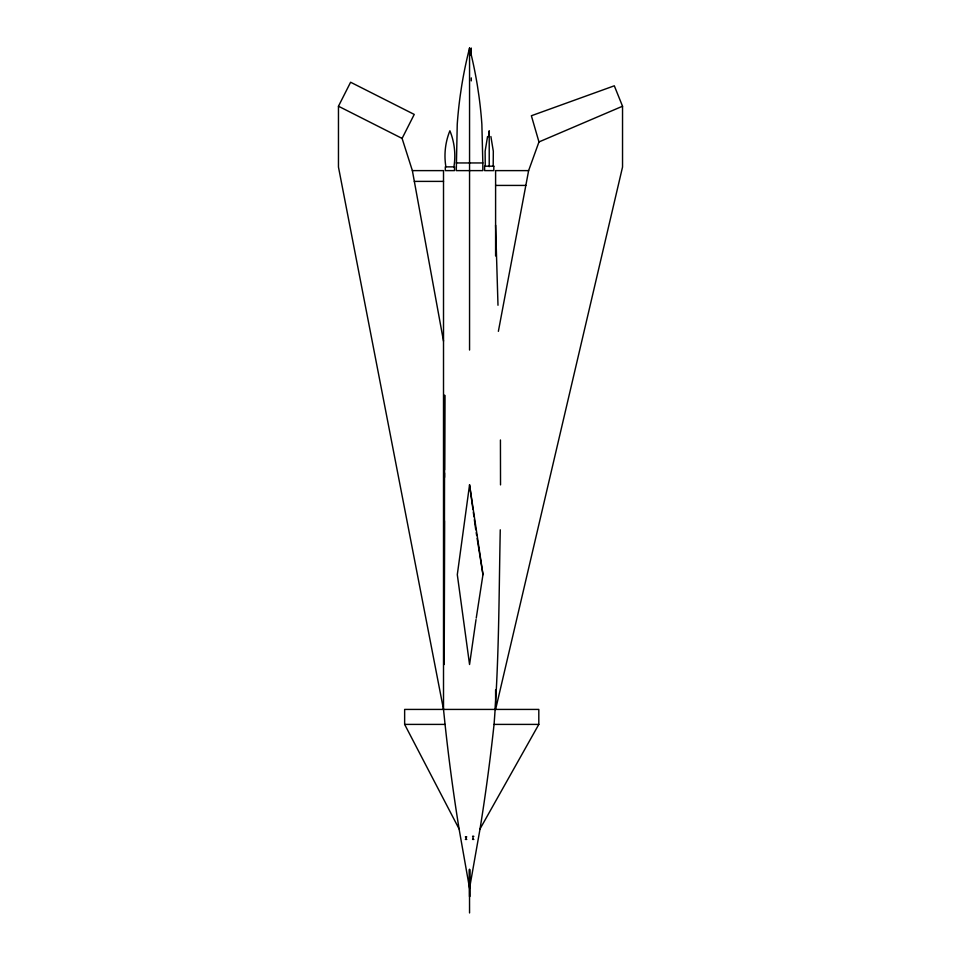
<?xml version="1.0" encoding="UTF-8"?>
<svg xmlns="http://www.w3.org/2000/svg" width="961" height="961" viewBox="0 0 961 961"><rect width="100%" height="100%" fill="white"/><g stroke="black" fill="none" stroke-linecap="round" stroke-linejoin="round"><path stroke-width="1.44" d="M444.462 520.826L444.246 664.519L444.655 395.103L444.547 469.941M444.535 477.425L444.535 472.932M482.83 162.95L481.869 124.305A429.099 429.099 0 0 0 478.866 95.463L477.437 85.901A429.099 429.099 0 0 0 469.557 48.05A429.099 429.099 0 0 0 461.676 85.901L460.247 95.463A429.099 429.099 0 0 0 457.244 124.305L456.283 170.614L482.83 170.614L482.83 162.95L456.283 162.95M500.261 529.811C498.915 594.679 499.095 659.714 494.05 724.402A1999.925 1999.925 0 0 1 480.032 828.923L469.557 888.264L459.082 828.923A1999.925 1999.925 0 0 1 445.063 724.402L443.514 709.422L338.464 167.046L338.464 106.227L350.609 82.238L414.239 114.419L402.094 138.42L412.365 170.614L443.514 341.107M493.197 166.181L493.317 151.249L490.891 136.522M483.011 574.654L469.557 484.788L457.304 574.666L469.557 664.495L476.019 619.581M453.904 166.866C455.934 154.769 454.529 142.132 449.892 130.78C445.267 142.132 443.862 154.769 445.892 166.866M476.236 618.127L482.963 574.654L477.136 538.436M498.375 331.341L528.622 170.614L538.965 141.94L531.373 115.752L614.307 85.805L622.536 106.227L622.536 167.046L495.6 709.422L495.6 689.926M487.551 136.522L485.125 151.249L485.245 166.181M480.032 828.923L538.809 724.402L538.809 709.422L404.641 709.422L404.641 724.402L459.082 828.923M538.965 141.94L622.536 106.227M412.365 170.614L443.514 170.614L443.514 709.422M528.622 170.614L495.6 170.614L495.6 255.95M414.335 181.389L443.514 181.389M495.6 185.425L525.835 185.425M404.641 724.402L445.063 724.402M494.05 724.402L538.809 724.402M472.56 836.346L473.857 836.346M465.34 836.899L466.77 836.899M465.34 839.409L466.77 839.409M472.56 839.409L473.857 839.409M338.464 106.227L402.094 138.42M476.2 532.634L476.668 535.529M469.557 484.788L472.944 509.438M473.341 512.333L473.941 516.682M474.338 519.589L475.731 529.739M497.99 305.25L495.6 225.186M500.429 439.97L500.525 484.897M489.221 166.709L489.221 130.78L488.62 136.678M472.992 836.346L472.992 839.409M471.274 48.05L471.274 55.51M471.274 77.889L471.274 80.88M469.725 869.453L469.617 896.781L469.388 869.453M469.557 48.05L469.557 350.044M469.497 869.453L469.557 912.95M466.121 836.899L466.121 839.409M493.81 166.181L484.62 166.181L484.62 170.614L493.81 170.614L493.81 166.181M454.493 166.866L445.303 166.866L445.303 170.614L454.493 170.614L454.493 166.866"/></g></svg>
